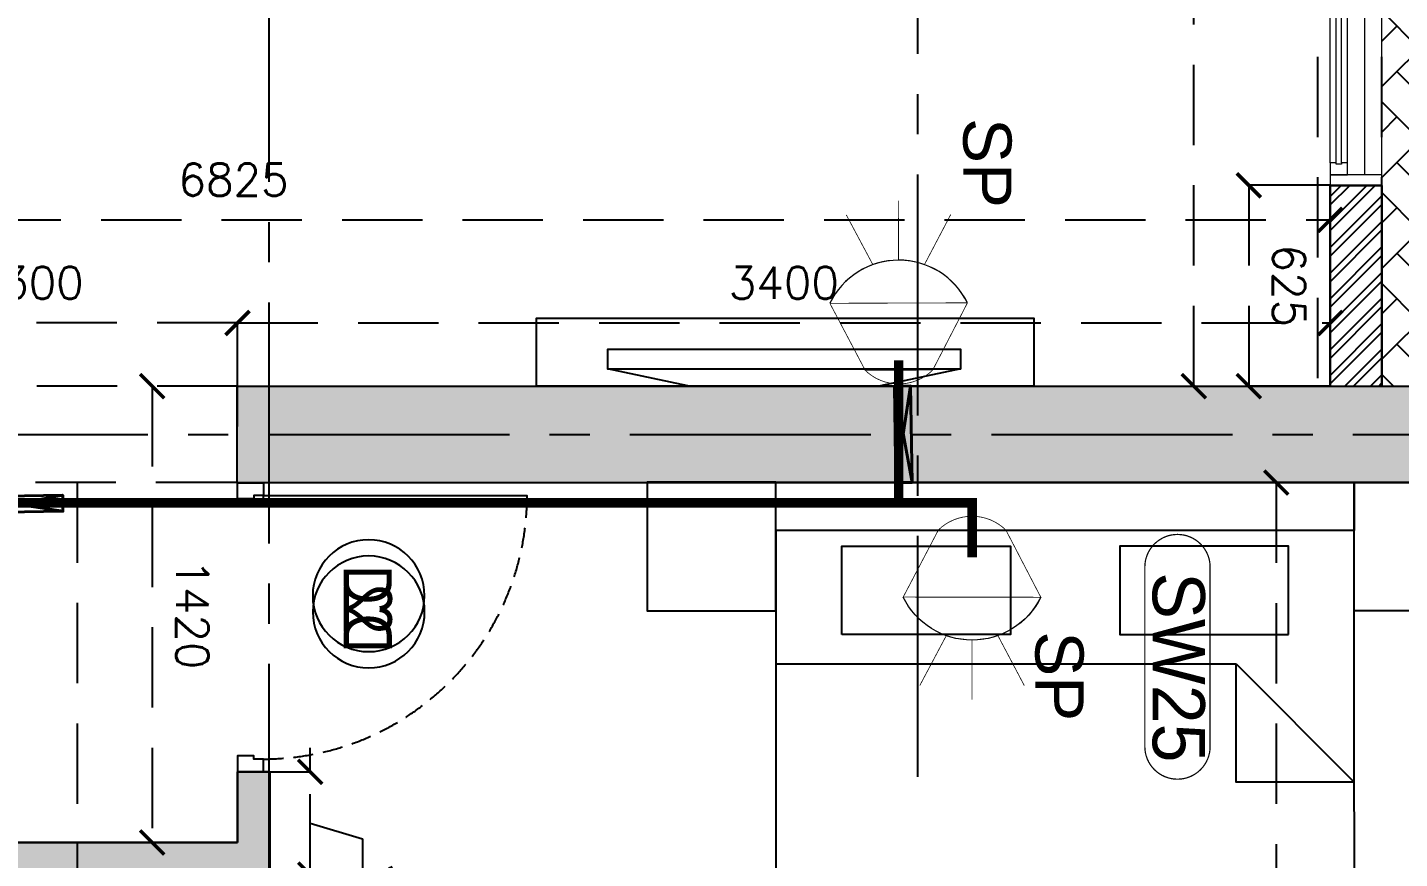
# Model space of a CAD drawing. Header units: millimetres. Extents: x -414464 to 1686, y -90036 to 108605.
# Drawn here: x -107994 to -103724, y -83554 to -80968 of the extents above; entities that cross this region are included whole.
import ezdxf
from ezdxf.enums import TextEntityAlignment as Align

# ---------------------------------------------------------------- set-up
doc = ezdxf.new("R2010")
doc.units = ezdxf.units.MM
doc.header["$LTSCALE"] = 1000
doc.header["$MEASUREMENT"] = 0
for name, pattern in [('$1$AUDIT_D_120904163729-0', [0]), ('$36$HIDDEN', [0.375, 0.25, -0.125]), ('3BHK-A$1$AUDIT_D_120904163729-0', [0]), ('3BHK-A$1$HIDDEN', [0.375, 0.25, -0.125]), ('AUDIT_D_120904163729-0', [0]), ('T8(T9 IS SIMILAR) - DIMENSION & TEXTING$1$( Hidden )', [0.375, 0.25, -0.125]), ('T8(T9 IS SIMILAR) - DIMENSION & TEXTING$1$3BHK-D$0$HIDDEN', [0.375, 0.25, -0.125]), ('T8(T9 IS SIMILAR) - DIMENSION & TEXTING$1$AUDIT_D_120904163729-0', [0]), ('T8(T9 IS SIMILAR) - DIMENSION & TEXTING$1$HIDDEN', [0.375, 0.25, -0.125]), ('T8(T9 IS SIMILAR)$1$$0$HIDDEN', [0.375, 0.25, -0.125]), ('T8_REFUGE COLUMNS$1$CENTER2', [1.125, 0.75, -0.125, 0.125, -0.125])]:
    doc.linetypes.add(name, pattern=pattern)
doc.layers.get('0').update_dxf_attribs({"linetype": 'AUDIT_D_120904163729-0'})
for name, color, linetype in [('$0$A-HATCH -160', 251, '$1$AUDIT_D_120904163729-0'), ('$21$A-DIMENSIONS', 2, '$36$HIDDEN'), ('3BHK-A$1$A-DECK SUNK 125', 8, 'Continuous'), ('3BHK-A$1$A-DOOR-FULL', 2, 'Continuous'), ('3BHK-A$1$a-furniture', 8, 'Continuous'), ('3BHK-A$1$A-HATCH -160', 251, '3BHK-A$1$AUDIT_D_120904163729-0'), ('3BHK-A$1$a-window-no', 125, 'Continuous'), ('a-rcc', 3, 'Continuous'), ('T8(T9 IS SIMILAR) - DIMENSION & TEXTING$1$A-DIMENSIONS', 2, 'T8(T9 IS SIMILAR) - DIMENSION & TEXTING$1$HIDDEN'), ('T8(T9 IS SIMILAR) - DIMENSION & TEXTING$1$A-FIRE FIGHTING', 7, 'T8(T9 IS SIMILAR) - DIMENSION & TEXTING$1$AUDIT_D_120904163729-0'), ('T8(T9 IS SIMILAR) - DIMENSION & TEXTING$1$a-window-no', 125, 'Continuous'), ('T8(T9 IS SIMILAR)$1$$6$a-beam 2', 50, 'Continuous'), ('T8(T9 IS SIMILAR)$1$S-BEAM', 20, 'T8(T9 IS SIMILAR)$1$$0$HIDDEN'), ('T8_REFUGE COLUMNS$1$A-CENTERLINE', 193, 'T8_REFUGE COLUMNS$1$CENTER2'), ('T8_REFUGE COLUMNS$1$A-RCC COLS', 3, 'Continuous'), ('T8_TYPICAL COLUMNS$1$A-RCC COLS', 3, 'Continuous')]:
    doc.layers.add(name, color=color, linetype=linetype)
for name, color, linetype, lineweight in [('3BHK-A$1$A-WALL- 160', 6, 'Continuous', 30), ('3BHK-A$1$Window', 4, 'Continuous', 20), ('T8(T9 IS SIMILAR) - DIMENSION & TEXTING$1$U-IPD-WS-FIRE', 1, 'Continuous', 40), ('T8(T9 IS SIMILAR) - DIMENSION & TEXTING$1$U-IPD-WS-SP', 1, 'Continuous', 5), ('T8(T9 IS SIMILAR) - DIMENSION & TEXTING$1$U-IPD-WS-TEXT', 7, 'Continuous', 0), ('T8(T9 IS SIMILAR)$1$D&W', 8, 'Continuous', 25), ('T8_REFUGE COLUMNS$1$A-COLUMN NO size reduce', 81, 'Continuous', 25)]:
    doc.layers.add(name, color=color, linetype=linetype, lineweight=lineweight)
doc.layers.add('T8(T9 IS SIMILAR) - DIMENSION & TEXTING$1$U-IPD-SP-SLEV-50', color=7, linetype='T8(T9 IS SIMILAR) - DIMENSION & TEXTING$1$3BHK-D$0$HIDDEN', lineweight=40, true_color=0x2f0dd9)
doc.layers.add('T8_REFUGE COLUMNS$1$COL-HATCH', color=7, linetype='Continuous', lineweight=25, true_color=0xa3a3a3)
doc.styles.add('3BHK-A$1$LODHA STANDERD', font='sanss___.ttf')
doc.styles.add('T8(T9 IS SIMILAR) - DIMENSION & TEXTING$1$arial', font='sanss___.ttf')
doc.styles.add('T8(T9 IS SIMILAR) - DIMENSION & TEXTING$1$LODHA STANDERD', font='sanss___.ttf')
doc.styles.add('T8(T9 IS SIMILAR) - DIMENSION & TEXTING$1$Romans 1', font='romans.shx', dxfattribs={"height": 100})
doc.styles.add('T8_REFUGE COLUMNS$1$STANDARD', font='GOTHIC.TTF')
doc.dimstyles.new('T8(T9 IS SIMILAR) - DIMENSION & TEXTING$1$ALPINE S', dxfattribs={"dimscale": 0, "dimtxt": 100, "dimasz": 75, "dimexe": 0, "dimexo": 0, "dimgap": 75, "dimtad": 1, "dimdec": 0, "dimzin": 0, "dimdsep": 46, "dimtxsty": 'T8(T9 IS SIMILAR) - DIMENSION & TEXTING$1$Romans 1', "dimblk": 'T8(T9 IS SIMILAR) - DIMENSION & TEXTING$1$_ArchTick', "dimcen": 0.09, "dimclrd": 256, "dimclre": 256, "dimclrt": 7, "dimadec": 0, "dimazin": 0, "dimtfac": 1, "dimtdec": 0, "dimtofl": 0, "dimtmove": 1, "dimatfit": 0, "dimldrblk": 'T8(T9 IS SIMILAR) - DIMENSION & TEXTING$1$_Open90', "dimfxl": 1, "dimtolj": 1, "dimtzin": 0, "dimarcsym": 0})

# ---------------------------------------------------------------- blocks, each defined once
blk = doc.blocks.new('T8_REFUGE COLUMNS')
at = {"layer": 'T8_REFUGE COLUMNS$1$COL-HATCH', "linetype": 'ByBlock'}
h = blk.add_hatch(color=256, dxfattribs=at)
h.dxf.hatch_style = 1
h.paths.add_polyline_path([(1222612.1, -5714149.9), (1222312.1, -5714149.9), (1222312.1, -5709914.9), (1222612.1, -5709914.9)])
at = {"layer": 'T8_REFUGE COLUMNS$1$A-CENTERLINE'}
for p, q in [((1222462.1, -5720802.9), (1222462.1, -5702690.8)), ((1223527.8, -5712032.4), (1182137.1, -5712032.4)), ((1229551.2, -5714049.9), (1182156.9, -5714049.9))]:
    blk.add_line(p, q, dxfattribs=at)
at = {"layer": 'T8_REFUGE COLUMNS$1$A-COLUMN NO size reduce', "linetype": 'ByBlock', "const_width": 3.9}
blk.add_lwpolyline([(1222874.7, -5711325.6, -1), (1222874.7, -5711122.4), (1223433.2, -5711122.4, -1), (1223433.2, -5711325.6)], format="xyb", close=True, dxfattribs=at)
at = {"layer": 'T8_REFUGE COLUMNS$1$A-RCC COLS', "linetype": 'ByBlock'}
blk.add_lwpolyline([(1222612.1, -5714149.9), (1222312.1, -5714149.9), (1222312.1, -5709914.9), (1222612.1, -5709914.9)], close=True, dxfattribs=at)
at = {"layer": 'T8_REFUGE COLUMNS$1$A-COLUMN NO size reduce', "linetype": 'ByBlock', "insert": (1222890.9, -5711138.7), "char_height": 162.5, "attachment_point": 1, "style": 'T8_REFUGE COLUMNS$1$STANDARD'}
blk.add_mtext_dynamic_manual_height_columns('SW25', width=444.685, gutter_width=500, heights=[0], dxfattribs=at)
blk = doc.blocks.new('T8_TYPICAL COLUMNS')
at = {"layer": 'T8_TYPICAL COLUMNS$1$A-RCC COLS', "linetype": 'ByBlock'}
blk.add_blockref('T8_REFUGE COLUMNS', (0, 0), dxfattribs=at)
blk = doc.blocks.new('*U2756')
for points in [[(0, 0), (0, 820), (30, 820), (30, 0)], [(-40, 0), (0, 0), (0, -30), (10, -30), (10, -80), (-40, -80)], [(860, 0), (820, 0), (820, -30), (810, -30), (810, -80), (860, -80)]]:
    blk.add_lwpolyline(points, close=True)
at = {"color": 0, "linetype": 'ByBlock', "ltscale": 0.25}
blk.add_arc((-1.2, -0.5), 821.2, 0.0347, 87.627, dxfattribs=at)
blk = doc.blocks.new('3BHK-A$1$WINDOW TAG')
at = {"layer": '3BHK-A$1$a-window-no'}
blk.add_circle((0, 0), 174.1, dxfattribs=at)
at = {"layer": '3BHK-A$1$a-window-no', "style": '3BHK-A$1$LODHA STANDERD'}
blk.add_attdef('WINDOW', text='', height=150, dxfattribs=at).set_placement((11.3, 2.8), align=Align.MIDDLE_CENTER)
blk = doc.blocks.new('3BHK-A$1$2400')
at = {"layer": '3BHK-A$1$Window', "color": 1, "lineweight": 13}
for p, q in [((1151176.5, -5692111.9), (1148842.5, -5692111.9)), ((1149607.5, -5692111.9), (1148880, -5692111.9)), ((1149607.5, -5692165.3), (1148880, -5692165.3)), ((1150373.7, -5692165.3), (1149645, -5692165.3)), ((1150411.2, -5692165.3), (1151176.5, -5692165.3)), ((1149607.5, -5692218.6), (1148842.5, -5692218.6)), ((1150373.7, -5692218.6), (1149645, -5692218.6)), ((1151139, -5692218.6), (1150411.2, -5692218.6)), ((1150373.7, -5692271.9), (1148842.5, -5692271.9)), ((1151139, -5692271.9), (1150411.2, -5692271.9))]:
    blk.add_line(p, q, dxfattribs=at)
at = {"layer": '3BHK-A$1$Window', "color": 5, "lineweight": 13}
for p, q in [((1149607.5, -5692142.2), (1148880, -5692142.2)), ((1149607.5, -5692146.7), (1148880, -5692146.7)), ((1150373.7, -5692183.8), (1149645, -5692183.8)), ((1150373.7, -5692200), (1149645, -5692200)), ((1151139, -5692237.2), (1150411.2, -5692237.2)), ((1151139, -5692253.3), (1150411.2, -5692253.3))]:
    blk.add_line(p, q, dxfattribs=at)
at = {"layer": '3BHK-A$1$Window', "color": 4, "lineweight": 13}
for points in [[(1148842.5, -5692111.9), (1148809.5, -5692111.9), (1148809.5, -5692271.9), (1148842.5, -5692271.9)], [(1148880, -5692146.7), (1148880, -5692165.3), (1148842.5, -5692165.3), (1148842.5, -5692111.9), (1148880, -5692111.9), (1148880, -5692142.2), (1148875.5, -5692142.2), (1148875.5, -5692146.7)], [(1149607.5, -5692146.7), (1149607.5, -5692165.3), (1149645, -5692165.3), (1149645, -5692111.9), (1149607.5, -5692111.9), (1149607.5, -5692142.2), (1149612, -5692142.2), (1149612, -5692146.7)], [(1151209.5, -5692111.9), (1151176.5, -5692111.9), (1151176.5, -5692271.9), (1151209.5, -5692271.9)], [(1149645, -5692200), (1149645, -5692218.6), (1149607.5, -5692218.6), (1149607.5, -5692165.3), (1149645, -5692165.3), (1149645, -5692183.8), (1149640.5, -5692183.8), (1149640.5, -5692200)], [(1150373.7, -5692200), (1150373.7, -5692218.6), (1150411.2, -5692218.6), (1150411.2, -5692165.3), (1150373.7, -5692165.3), (1150373.7, -5692183.8), (1150378.2, -5692183.8), (1150378.2, -5692200)], [(1150411.2, -5692253.3), (1150411.2, -5692271.9), (1150373.7, -5692271.9), (1150373.7, -5692218.6), (1150411.2, -5692218.6), (1150411.2, -5692237.2), (1150406.7, -5692237.2), (1150406.7, -5692253.3)], [(1151139, -5692253.3), (1151139, -5692271.9), (1151176.5, -5692271.9), (1151176.5, -5692218.6), (1151139, -5692218.6), (1151139, -5692237.2), (1151143.5, -5692237.2), (1151143.5, -5692253.3)]]:
    blk.add_lwpolyline(points, close=True, dxfattribs=at)
blk = doc.blocks.new('3BHK-A$1$A$C7BF77BFD')
at = {"layer": '3BHK-A$1$a-furniture'}
for p, q in [((-300, 1078.1), (-246.9, 1328.1)), ((-300, 1078.1), (-300, 478.1)), ((-246.9, 228.1), (-300, 478.1))]:
    blk.add_line(p, q, dxfattribs=at)
for points in [[(-300, 1550), (-300, 0), (-90, 0), (-90, 1550)], [(-246.9, 228.1), (-186.9, 228.1), (-186.9, 1328.1), (-246.9, 1328.1)]]:
    blk.add_lwpolyline(points, close=True, dxfattribs=at)
blk = doc.blocks.new('3BHK-A$1$A$C14560F67')
at = {"layer": '3BHK-A$1$a-furniture'}
blk.add_line((0.5652, -0.3989, 0), (0.5652, -1.831, 0), dxfattribs=at)
blk.add_line((0.5652, -0.3989, 0), (0.5652, -1.831, 0), dxfattribs=at)
at = {"layer": '3BHK-A$1$a-furniture', "extrusion": (-5.35108e-08, -9.26804e-08, 1)}
for points in [[(0.4, -0.3989), (0, -0.3989), (0, 0.0011), (0.4, 0.0011)], [(0.4, -0.3989), (0, -0.3989), (0, 0.0011), (0.4, 0.0011)], [(0.15, -0.3989), (0, -0.3989), (0, -2.1989), (0.15, -2.1989)], [(1.9, -2.1989), (0.15, -2.1989), (0.15, -0.3989), (1.9, -0.3989)], [(1.9, -2.1989), (0.15, -2.1989), (0.15, -0.3989), (1.9, -0.3989)], [(0.4738, -0.604), (0.1988, -0.604), (0.1988, -1.129), (0.4738, -1.129)], [(0.4738, -0.604), (0.1988, -0.604), (0.1988, -1.129), (0.4738, -1.129)], [(0.4738, -1.9938), (0.1988, -1.9938), (0.1988, -1.4688), (0.4738, -1.4688)], [(0.4738, -1.9938), (0.1988, -1.9938), (0.1988, -1.4688), (0.4738, -1.4688)], [(0.5652, -1.831), (0.9332, -2.1989), (0.9332, -1.831)], [(0.5652, -1.831), (0.9332, -2.1989), (0.9332, -1.831)]]:
    blk.add_lwpolyline(points, close=True, dxfattribs=at)
at = {"layer": '3BHK-A$1$a-furniture', "extrusion": (-5.35108e-08, 9.26804e-08, 1), "elevation": 0}
blk.add_lwpolyline([(0.4, -2.1989), (0, -2.1989), (0, -2.5989), (0.4, -2.5989)], close=True, dxfattribs=at)
blk = doc.blocks.new('3BHK-A')
at = {"layer": '3BHK-A$1$A-DECK SUNK 125'}
h = blk.add_hatch(dxfattribs=at)
h.set_pattern_fill('AR-HBONE', color=256, scale=25)
h.paths.add_polyline_path([(1193397.4, -5709088.5), (1190792.7, -5709088.7), (1190792.7, -5709388.5), (1190232.7, -5709388.5), (1190232.7, -5710588.5), (1193397.4, -5710588.5)])
h.paths.add_polyline_path([(1193497.4, -5710588.5), (1193497.3, -5710038.5), (1193882.3, -5710038.5), (1193882.3, -5710188.5), (1193682.6, -5710188.5), (1193682.6, -5710588.5)])
at = {"layer": '3BHK-A$1$A-HATCH -160', "linetype": 'ByBlock'}
h = blk.add_hatch(dxfattribs=at)
h.set_pattern_fill('ZIGZAG', color=256, scale=250)
h.set_pattern_definition([(9e-15, (1e-08, 0), (31.25, 31.25), [31.25, -31.25]), (90, (31.25, 0), (-31.25, 31.25), [31.25, -31.25])])
h.paths.add_polyline_path([(1185182.8, -5714749.5), (1186532.7, -5714749.5), (1186532.7, -5714149.5), (1186632.7, -5714149.5), (1186632.7, -5714749.5), (1188712.7, -5714749.5), (1188712.7, -5714049.5), (1189032.5, -5714049.5), (1189032.5, -5714149.5), (1188812.7, -5714149.5), (1188812.7, -5715449.5), (1189032.5, -5715449.5), (1189032.5, -5715549.5), (1188712.7, -5715549.5), (1188712.7, -5714849.5), (1186632.7, -5714849.5), (1186632.7, -5715664.5), (1186532.7, -5715664.5), (1186532.7, -5714849.5), (1185182.8, -5714849.5)])
h.paths.add_polyline_path([(1185182.8, -5713249.5), (1185782.7, -5713249.5), (1185782.7, -5713149.5), (1185182.8, -5713149.5)])
h.paths.add_polyline_path([(1186532.7, -5710699.5), (1186632.7, -5710699.5), (1186632.7, -5713249.5), (1186532.7, -5713249.5)])
h.paths.add_polyline_path([(1186532.7, -5717399.5), (1186632.7, -5717399.5), (1186632.7, -5716414.5), (1186532.7, -5716414.5)])
h.paths.add_polyline_path([(1194902.2, -5715375), (1194082.3, -5715375), (1194082.3, -5715475), (1194902.2, -5715475)])
h.paths.add_polyline_path([(1195782.2, -5715375), (1196682.2, -5715375), (1196682.2, -5715475), (1195782.2, -5715475)])
h.paths.add_polyline_path([(1194132.5, -5714149.9), (1196532.4, -5714149.9), (1196532.4, -5714049.9), (1194132.5, -5714049.9)])
h.paths.add_polyline_path([(1197432.4, -5711800.2), (1197532.4, -5711800.2), (1197532.4, -5714149.9), (1197432.4, -5714149.9)])
h.paths.add_polyline_path([(1198282.4, -5714149.9), (1198958.7, -5714149.9), (1198958.7, -5714049.9), (1198282.4, -5714049.9)])
h.paths.add_polyline_path([(1196871.9, -5720208.6), (1196082.2, -5720209.7), (1196082.3, -5720109.7), (1196082.2, -5720109.7), (1196182.2, -5720109.7), (1196871.9, -5720108.6)])
h.paths.add_polyline_path([(1193397.2, -5709939.9), (1193882.3, -5709939.6), (1193882.3, -5710040.1), (1193397.3, -5710040.1)])
h.paths.add_polyline_path([(1186632.7, -5708554.7), (1187192.3, -5708554.8), (1187192.3, -5708654.7), (1186632.7, -5708654.7)])
h.paths.add_polyline_path([(1194182.3, -5715724), (1194082.3, -5715724), (1194082.3, -5715474), (1194182.3, -5715474)])
h = blk.add_hatch(dxfattribs=at)
h.set_pattern_fill('ANSI32', color=256, scale=150)
h.set_pattern_definition([(45, (-0.65, 1285.594), (-39.77475644, 39.77475644), []), (45, (25.864, 1285.594), (-39.77475644, 39.77475644), [])])
h.paths.add_polyline_path([(1190232.7, -5710589.8), (1190857.5, -5710589.8), (1190857.5, -5710749.8), (1190232.7, -5710749.8)])
at = {"layer": '3BHK-A$1$A-WALL- 160', "linetype": 'ByBlock'}
for p, q in [((1190857.5, -5710588.5, 0), (1190232.7, -5710588.5, 0)), ((1190857.5, -5710588.5, 0), (1190857.5, -5710748.5, 0)), ((1190857.5, -5710748.5, 0), (1190232.7, -5710748.5, 0)), ((1188712.7, -5714048.5, 0), (1189032.5, -5714048.5, 0)), ((1189032.5, -5714148.5, 0), (1189032.5, -5714048.5, 0)), ((1188812.7, -5715448.5, 0), (1188812.7, -5714148.5, 0)), ((1188812.7, -5714148.5, 0), (1189032.5, -5714148.5, 0))]:
    blk.add_line(p, q, dxfattribs=at)
at = {"layer": '3BHK-A$1$A-DOOR-FULL', "linetype": '3BHK-A$1$HIDDEN', "xscale": -1}
blk.add_blockref('*U2756', (1189892.5, -5714068.5, 0), dxfattribs=at)
at = {"layer": '3BHK-A$1$a-furniture', "color": 1, "linetype": 'Continuous', "extrusion": (0, 0, -1), "xscale": -1000, "yscale": 1000, "zscale": -1000, "rotation": 180.0014935398141}
blk.add_blockref('3BHK-A$1$A$C14560F67', (-1189933.7, -5712872.6, -0.1), dxfattribs=at)
at = {"layer": '3BHK-A$1$a-furniture', "extrusion": (0.000159308, 0.000512151, -1), "zscale": -1.000000000000031, "rotation": 180.001496266651}
blk.add_blockref('3BHK-A$1$A$C7BF77BFD', (-1190533.8, -5711669, -2735.5), dxfattribs=at)
at = {"layer": '3BHK-A$1$A-WALL- 160', "linetype": 'ByBlock', "xscale": -1}
blk.add_blockref('3BHK-A$1$2400', (2342066.9, -18476.6, 0), dxfattribs=at)
at = {"layer": '3BHK-A$1$a-window-no'}
ref = blk.add_blockref('3BHK-A$1$WINDOW TAG', (1189530.3, -5713740.7, 0), dxfattribs=dict(at, rotation=180))
ref.add_attrib('WINDOW', 'D2', dxfattribs={"height": 150, "style": '3BHK-A$1$LODHA STANDERD', "width": 0.8}).set_placement((1189510.4, -5713743.5, 0), align=Align.MIDDLE_CENTER)
blk = doc.blocks.new('T8(T9 IS SIMILAR) - DIMENSION & TEXTING$1$WINDOW TAG')
at = {"layer": 'T8(T9 IS SIMILAR) - DIMENSION & TEXTING$1$a-window-no'}
blk.add_circle((0, 0), 174.1, dxfattribs=at)
at = {"layer": 'T8(T9 IS SIMILAR) - DIMENSION & TEXTING$1$a-window-no', "style": 'T8(T9 IS SIMILAR) - DIMENSION & TEXTING$1$LODHA STANDERD'}
blk.add_attdef('WINDOW', text='', height=150, dxfattribs=at).set_placement((11.3, 2.8), align=Align.MIDDLE_CENTER)
blk = doc.blocks.new('T8(T9 IS SIMILAR) - DIMENSION & TEXTING$1$_ArchTick')
at = {"color": 0, "linetype": 'ByBlock', "const_width": 0.15}
blk.add_lwpolyline([(-0.5, -0.5), (0.5, 0.5)], dxfattribs=at)
blk = doc.blocks.new('*D1471')
at = {"layer": 'T8(T9 IS SIMILAR) - DIMENSION & TEXTING$1$A-DIMENSIONS', "linetype": 'T8(T9 IS SIMILAR) - DIMENSION & TEXTING$1$HIDDEN', "lineweight": -2, "transparency": 16777216}
for p, q in [((1222022.4, -5710748.9), (1221794, -5710748.9)), ((1221999.3, -5717573.6), (1221794, -5717573.6))]:
    blk.add_line(p, q, dxfattribs=at)
at = {"layer": 'T8(T9 IS SIMILAR) - DIMENSION & TEXTING$1$A-DIMENSIONS', "lineweight": -2, "transparency": 16777216}
blk.add_line((1221794, -5717573.6), (1221794, -5710748.9), dxfattribs=at)
at = {"layer": 'T8(T9 IS SIMILAR) - DIMENSION & TEXTING$1$A-DIMENSIONS', "linetype": 'ByBlock', "lineweight": -2, "transparency": 16777216, "xscale": 75, "yscale": 75, "zscale": 75}
for p, rotation in [((1221794, -5710748.9), 90), ((1221794, -5717573.6), 270)]:
    blk.add_blockref('T8(T9 IS SIMILAR) - DIMENSION & TEXTING$1$_ArchTick', p, dxfattribs=dict(at, rotation=rotation))
at = {"layer": 'T8(T9 IS SIMILAR) - DIMENSION & TEXTING$1$A-DIMENSIONS', "color": 7, "linetype": 'ByBlock', "transparency": 16777216, "insert": (1221669, -5714161.3), "char_height": 100, "attachment_point": 5, "rotation": 90, "style": 'T8(T9 IS SIMILAR) - DIMENSION & TEXTING$1$Romans 1'}
blk.add_mtext('\\A1;6825', dxfattribs=at)
blk = doc.blocks.new('T8(T9 IS SIMILAR) - DIMENSION & TEXTING$1$_Open90')
at = {"color": 0, "linetype": 'ByBlock', "lineweight": -2}
for p, q in [((0, 0), (-1, 0)), ((-0.5, 0.5), (0, 0)), ((0, 0), (-0.5, -0.5))]:
    blk.add_line(p, q, dxfattribs=at)
blk = doc.blocks.new('*D1472')
at = {"layer": 'T8(T9 IS SIMILAR) - DIMENSION & TEXTING$1$A-DIMENSIONS', "linetype": 'T8(T9 IS SIMILAR) - DIMENSION & TEXTING$1$HIDDEN', "lineweight": -2, "transparency": 16777216}
for p, q in [((1218661.9, -5711204.3), (1218661.9, -5711173.4)), ((1222311.7, -5711204.3), (1222311.7, -5711173.4))]:
    blk.add_line(p, q, dxfattribs=at)
at = {"layer": 'T8(T9 IS SIMILAR) - DIMENSION & TEXTING$1$A-DIMENSIONS', "lineweight": -2, "transparency": 16777216}
blk.add_line((1222311.7, -5711173.4), (1218661.9, -5711173.4), dxfattribs=at)
at = {"layer": 'T8(T9 IS SIMILAR) - DIMENSION & TEXTING$1$A-DIMENSIONS', "linetype": 'ByBlock', "lineweight": -2, "transparency": 16777216, "xscale": 75, "yscale": 75, "zscale": 75, "rotation": 180}
blk.add_blockref('T8(T9 IS SIMILAR) - DIMENSION & TEXTING$1$_ArchTick', (1218661.9, -5711173.4), dxfattribs=at)
at = {"layer": 'T8(T9 IS SIMILAR) - DIMENSION & TEXTING$1$A-DIMENSIONS', "linetype": 'ByBlock', "lineweight": -2, "transparency": 16777216, "xscale": 75, "yscale": 75, "zscale": 75}
blk.add_blockref('T8(T9 IS SIMILAR) - DIMENSION & TEXTING$1$_ArchTick', (1222311.7, -5711173.4), dxfattribs=at)
at = {"layer": 'T8(T9 IS SIMILAR) - DIMENSION & TEXTING$1$A-DIMENSIONS', "color": 7, "linetype": 'ByBlock', "transparency": 16777216, "insert": (1220486.8, -5711048.4), "char_height": 100, "attachment_point": 5, "style": 'T8(T9 IS SIMILAR) - DIMENSION & TEXTING$1$Romans 1'}
blk.add_mtext('\\A1;3650', dxfattribs=at)
blk = doc.blocks.new('*D1474')
at = {"layer": 'T8(T9 IS SIMILAR) - DIMENSION & TEXTING$1$A-DIMENSIONS', "linetype": 'T8(T9 IS SIMILAR) - DIMENSION & TEXTING$1$HIDDEN', "lineweight": -2, "transparency": 16777216}
for p, q in [((1221686.7, -5710748.9), (1221686.7, -5711001.9)), ((1222311.9, -5710748.9), (1222311.9, -5711001.9))]:
    blk.add_line(p, q, dxfattribs=at)
at = {"layer": 'T8(T9 IS SIMILAR) - DIMENSION & TEXTING$1$A-DIMENSIONS', "lineweight": -2, "transparency": 16777216}
blk.add_line((1221686.7, -5711001.9), (1222311.9, -5711001.9), dxfattribs=at)
at = {"layer": 'T8(T9 IS SIMILAR) - DIMENSION & TEXTING$1$A-DIMENSIONS', "linetype": 'ByBlock', "lineweight": -2, "transparency": 16777216, "xscale": 75, "yscale": 75, "zscale": 75, "rotation": 180}
blk.add_blockref('T8(T9 IS SIMILAR) - DIMENSION & TEXTING$1$_ArchTick', (1221686.7, -5711001.9), dxfattribs=at)
at = {"layer": 'T8(T9 IS SIMILAR) - DIMENSION & TEXTING$1$A-DIMENSIONS', "linetype": 'ByBlock', "lineweight": -2, "transparency": 16777216, "xscale": 75, "yscale": 75, "zscale": 75}
blk.add_blockref('T8(T9 IS SIMILAR) - DIMENSION & TEXTING$1$_ArchTick', (1222311.9, -5711001.9), dxfattribs=at)
at = {"layer": 'T8(T9 IS SIMILAR) - DIMENSION & TEXTING$1$A-DIMENSIONS', "color": 7, "linetype": 'ByBlock', "transparency": 16777216, "insert": (1221999.3, -5710876.9), "char_height": 100, "attachment_point": 5, "style": 'T8(T9 IS SIMILAR) - DIMENSION & TEXTING$1$Romans 1'}
blk.add_mtext('\\A1;625', dxfattribs=at)
blk = doc.blocks.new('*D1436')
at = {"layer": 'T8(T9 IS SIMILAR) - DIMENSION & TEXTING$1$A-DIMENSIONS', "linetype": 'T8(T9 IS SIMILAR) - DIMENSION & TEXTING$1$HIDDEN', "lineweight": -2, "transparency": 16777216}
for p, q in [((1222611.8, -5710567), (1222611.8, -5710916.6)), ((1225911.9, -5710567), (1225911.9, -5710916.6))]:
    blk.add_line(p, q, dxfattribs=at)
at = {"layer": 'T8(T9 IS SIMILAR) - DIMENSION & TEXTING$1$A-DIMENSIONS', "lineweight": -2, "transparency": 16777216}
blk.add_line((1222611.8, -5710916.6), (1225911.9, -5710916.6), dxfattribs=at)
at = {"layer": 'T8(T9 IS SIMILAR) - DIMENSION & TEXTING$1$A-DIMENSIONS', "linetype": 'ByBlock', "lineweight": -2, "transparency": 16777216, "xscale": 75, "yscale": 75, "zscale": 75, "rotation": 180}
blk.add_blockref('T8(T9 IS SIMILAR) - DIMENSION & TEXTING$1$_ArchTick', (1222611.8, -5710916.6), dxfattribs=at)
at = {"layer": 'T8(T9 IS SIMILAR) - DIMENSION & TEXTING$1$A-DIMENSIONS', "linetype": 'ByBlock', "lineweight": -2, "transparency": 16777216, "xscale": 75, "yscale": 75, "zscale": 75}
blk.add_blockref('T8(T9 IS SIMILAR) - DIMENSION & TEXTING$1$_ArchTick', (1225911.9, -5710916.6), dxfattribs=at)
at = {"layer": 'T8(T9 IS SIMILAR) - DIMENSION & TEXTING$1$A-DIMENSIONS', "color": 7, "linetype": 'ByBlock', "transparency": 16777216, "insert": (1224261.8, -5710791.6), "char_height": 100, "attachment_point": 5, "style": 'T8(T9 IS SIMILAR) - DIMENSION & TEXTING$1$Romans 1'}
blk.add_mtext('\\A1;3300', dxfattribs=at)
blk = doc.blocks.new('*D1438')
at = {"layer": 'T8(T9 IS SIMILAR) - DIMENSION & TEXTING$1$A-DIMENSIONS', "lineweight": -2, "transparency": 16777216}
for p, q in [((1223671.9, -5713922.8), (1223720.7, -5713760.3)), ((1223720.7, -5713760.3), (1224127.8, -5713760.3)), ((1223512.1, -5713922.8), (1223437.1, -5713922.8)), ((1223831.7, -5713922.8), (1223512.1, -5713922.8)), ((1223831.7, -5713922.8), (1223906.7, -5713922.8))]:
    blk.add_line(p, q, dxfattribs=at)
at = {"layer": 'T8(T9 IS SIMILAR) - DIMENSION & TEXTING$1$A-DIMENSIONS', "linetype": 'T8(T9 IS SIMILAR) - DIMENSION & TEXTING$1$HIDDEN', "lineweight": -2, "transparency": 16777216}
for p, q in [((1223512.1, -5714048.5), (1223512.1, -5713922.8)), ((1223831.7, -5714048.7), (1223831.7, -5713922.8))]:
    blk.add_line(p, q, dxfattribs=at)
at = {"layer": 'T8(T9 IS SIMILAR) - DIMENSION & TEXTING$1$A-DIMENSIONS', "linetype": 'ByBlock', "lineweight": -2, "transparency": 16777216, "xscale": 75, "yscale": 75, "zscale": 75}
blk.add_blockref('T8(T9 IS SIMILAR) - DIMENSION & TEXTING$1$_ArchTick', (1223512.1, -5713922.8), dxfattribs=at)
at = {"layer": 'T8(T9 IS SIMILAR) - DIMENSION & TEXTING$1$A-DIMENSIONS', "linetype": 'ByBlock', "lineweight": -2, "transparency": 16777216, "xscale": 75, "yscale": 75, "zscale": 75, "rotation": 180}
blk.add_blockref('T8(T9 IS SIMILAR) - DIMENSION & TEXTING$1$_ArchTick', (1223831.7, -5713922.8), dxfattribs=at)
at = {"layer": 'T8(T9 IS SIMILAR) - DIMENSION & TEXTING$1$A-DIMENSIONS', "color": 7, "linetype": 'ByBlock', "transparency": 16777216, "insert": (1223924.3, -5713635.3), "char_height": 100, "attachment_point": 5, "style": 'T8(T9 IS SIMILAR) - DIMENSION & TEXTING$1$Romans 1'}
blk.add_mtext('\\A1;320', dxfattribs=at)
blk = doc.blocks.new('*D1462')
at = {"layer": 'T8(T9 IS SIMILAR) - DIMENSION & TEXTING$1$A-DIMENSIONS', "linetype": 'T8(T9 IS SIMILAR) - DIMENSION & TEXTING$1$HIDDEN', "lineweight": -2, "transparency": 16777216}
for p, q in [((1222311.9, -5714147.7), (1222311.9, -5714414.5)), ((1223731.7, -5714148.7), (1223731.7, -5714414.5))]:
    blk.add_line(p, q, dxfattribs=at)
at = {"layer": 'T8(T9 IS SIMILAR) - DIMENSION & TEXTING$1$A-DIMENSIONS', "lineweight": -2, "transparency": 16777216}
blk.add_line((1222311.9, -5714414.5), (1223731.7, -5714414.5), dxfattribs=at)
at = {"layer": 'T8(T9 IS SIMILAR) - DIMENSION & TEXTING$1$A-DIMENSIONS', "linetype": 'ByBlock', "lineweight": -2, "transparency": 16777216, "xscale": 75, "yscale": 75, "zscale": 75, "rotation": 180}
blk.add_blockref('T8(T9 IS SIMILAR) - DIMENSION & TEXTING$1$_ArchTick', (1222311.9, -5714414.5), dxfattribs=at)
at = {"layer": 'T8(T9 IS SIMILAR) - DIMENSION & TEXTING$1$A-DIMENSIONS', "linetype": 'ByBlock', "lineweight": -2, "transparency": 16777216, "xscale": 75, "yscale": 75, "zscale": 75}
blk.add_blockref('T8(T9 IS SIMILAR) - DIMENSION & TEXTING$1$_ArchTick', (1223731.7, -5714414.5), dxfattribs=at)
at = {"layer": 'T8(T9 IS SIMILAR) - DIMENSION & TEXTING$1$A-DIMENSIONS', "color": 7, "linetype": 'ByBlock', "transparency": 16777216, "insert": (1223021.8, -5714289.5), "char_height": 100, "attachment_point": 5, "style": 'T8(T9 IS SIMILAR) - DIMENSION & TEXTING$1$Romans 1'}
blk.add_mtext('\\A1;1420', dxfattribs=at)
blk = doc.blocks.new('*D1463')
at = {"layer": 'T8(T9 IS SIMILAR) - DIMENSION & TEXTING$1$A-DIMENSIONS', "linetype": 'T8(T9 IS SIMILAR) - DIMENSION & TEXTING$1$HIDDEN', "lineweight": -2, "transparency": 16777216}
for p, q in [((1222436.9, -5714148.9), (1222115.1, -5714148.9)), ((1222436.9, -5715448.7), (1222115.1, -5715448.7))]:
    blk.add_line(p, q, dxfattribs=at)
at = {"layer": 'T8(T9 IS SIMILAR) - DIMENSION & TEXTING$1$A-DIMENSIONS', "lineweight": -2, "transparency": 16777216}
blk.add_line((1222115.1, -5714148.9), (1222115.1, -5715448.7), dxfattribs=at)
at = {"layer": 'T8(T9 IS SIMILAR) - DIMENSION & TEXTING$1$A-DIMENSIONS', "linetype": 'ByBlock', "lineweight": -2, "transparency": 16777216, "xscale": 75, "yscale": 75, "zscale": 75}
for p, rotation in [((1222115.1, -5714148.9), 90), ((1222115.1, -5715448.7), 270)]:
    blk.add_blockref('T8(T9 IS SIMILAR) - DIMENSION & TEXTING$1$_ArchTick', p, dxfattribs=dict(at, rotation=rotation))
at = {"layer": 'T8(T9 IS SIMILAR) - DIMENSION & TEXTING$1$A-DIMENSIONS', "color": 7, "linetype": 'ByBlock', "transparency": 16777216, "insert": (1221990.1, -5714798.8), "char_height": 100, "attachment_point": 5, "rotation": 90, "style": 'T8(T9 IS SIMILAR) - DIMENSION & TEXTING$1$Romans 1'}
blk.add_mtext('\\A1;1300', dxfattribs=at)
blk = doc.blocks.new('T8(T9 IS SIMILAR) - DIMENSION & TEXTING$1$SIDE SPRINKLER')
at = {"layer": 'T8(T9 IS SIMILAR) - DIMENSION & TEXTING$1$U-IPD-WS-SP', "const_width": 3, "elevation": 0}
for points in [[(-6847.2, -87791.6), (-7102.7, -87925.5)], [(-6700.4, -87955.9), (-6510.2, -87854.9)], [(-6683.5, -88053.8), (-6456.1, -88053.8)], [(-6847.2, -88315.9), (-7102.7, -88183.1)], [(-6700.2, -88152.7), (-6509.9, -88253.3)]]:
    blk.add_lwpolyline(points, dxfattribs=at)
for points in [[(-6847.2, -87791.6, 0.000405), (-6846.7, -88316.2, 0.623274), (-6846.7, -87792.3, 0.617961)], [(-7102.7, -87925.2, 0.001274), (-7102.7, -88183.1, -0.409371), (-7102.7, -87925.2, -0.617961)]]:
    blk.add_lwpolyline(points, format="xyb", dxfattribs=at)
at = {"layer": 'T8(T9 IS SIMILAR) - DIMENSION & TEXTING$1$U-IPD-WS-SP'}
for centre, start, end in [((-6975.2, -88053.8), 296.0387, 63.9613), ((-6975.2, -88053.8), 0, 63.9613), ((-6975.2, -88054.2), 296.1316, 0.0929)]:
    blk.add_arc(centre, 291.8, start, end, dxfattribs=at)
blk = doc.blocks.new('T8(T9 IS SIMILAR) - DIMENSION & TEXTING$1$A$C7A147FD6')
at = {"layer": 'T8(T9 IS SIMILAR) - DIMENSION & TEXTING$1$U-IPD-SP-SLEV-50', "linetype": 'ByBlock'}
for points, elevation in [([(15159.5, 3274), (14859.5, 3269.4), (14858.8, 3319.4), (15158.7, 3324), (15159.5, 3274), (14858.8, 3319.4), (15158.7, 3324), (14859.5, 3269.4)], -0.5), ([(15203.4, 381.3), (15198.7, 681.2), (15248.7, 682), (15253.4, 382), (15203.4, 381.3), (15248.7, 682), (15253.4, 382), (15198.7, 681.2)], 0)]:
    blk.add_lwpolyline(points, dxfattribs=dict(at, elevation=elevation))
at = {"layer": 'T8(T9 IS SIMILAR) - DIMENSION & TEXTING$1$U-IPD-WS-FIRE', "color": 241, "linetype": 'T8(T9 IS SIMILAR) - DIMENSION & TEXTING$1$( Hidden )', "ltscale": 2, "const_width": 30, "elevation": -0.6}
for points in [[(15392.2, 3510.8), (15222.1, 3510.8), (15222.1, -1346.4), (14768.2, -1346.4), (14768.2, -2147.3), (11278, -2147.3), (11278, -1175.2), (10838.4, -1175.2), (10838.4, -353), (9573.9, -353), (9573.9, 86.8), (9573.9, 1112.5), (-6794.4, 1112.5)], [(14779.1, 3282.4), (15230.9, 3282.4)]]:
    blk.add_lwpolyline(points, dxfattribs=at)
at = {"layer": 'T8(T9 IS SIMILAR) - DIMENSION & TEXTING$1$U-IPD-WS-FIRE'}
for p, xscale, yscale, zscale, rotation in [((21101.4, -68361.3, -0.6), -0.8162240268536692, 0.8162240268536692, 0.8162240268536692, 179.9973893578731), ((9192, -68603, -0.6), 0.8162240268536691, 0.8162240268536691, 0.8162240268536691, 180.1434235948689)]:
    blk.add_blockref('T8(T9 IS SIMILAR) - DIMENSION & TEXTING$1$SIDE SPRINKLER', p, dxfattribs=dict(at, xscale=xscale, yscale=yscale, zscale=zscale, rotation=rotation))
at = {"layer": 'T8(T9 IS SIMILAR) - DIMENSION & TEXTING$1$U-IPD-WS-TEXT', "char_height": 150, "attachment_point": 3, "rotation": 359.9975, "style": 'T8(T9 IS SIMILAR) - DIMENSION & TEXTING$1$arial'}
for insert in [(15901.9, 3857.8, -1.3), (14304.7, 3633.5, -1.3)]:
    blk.add_mtext_dynamic_manual_height_columns('SP', width=0.382, gutter_width=0.75, heights=[0], dxfattribs=dict(at, insert=insert))
blk = doc.blocks.new('*D1288')
at = {"layer": 'T8(T9 IS SIMILAR) - DIMENSION & TEXTING$1$A-DIMENSIONS', "linetype": 'T8(T9 IS SIMILAR) - DIMENSION & TEXTING$1$HIDDEN', "lineweight": -2, "transparency": 16777216}
for p, q in [((1222311.9, -5710748.5), (1222115.1, -5710748.5)), ((1222312.1, -5714148.9), (1222115.1, -5714148.9))]:
    blk.add_line(p, q, dxfattribs=at)
at = {"layer": 'T8(T9 IS SIMILAR) - DIMENSION & TEXTING$1$A-DIMENSIONS', "lineweight": -2, "transparency": 16777216}
blk.add_line((1222115.1, -5714148.9), (1222115.1, -5710748.5), dxfattribs=at)
at = {"layer": 'T8(T9 IS SIMILAR) - DIMENSION & TEXTING$1$A-DIMENSIONS', "linetype": 'ByBlock', "lineweight": -2, "transparency": 16777216, "xscale": 75, "yscale": 75, "zscale": 75}
for p, rotation in [((1222115.1, -5710748.5), 90), ((1222115.1, -5714148.9), 270)]:
    blk.add_blockref('T8(T9 IS SIMILAR) - DIMENSION & TEXTING$1$_ArchTick', p, dxfattribs=dict(at, rotation=rotation))
at = {"layer": 'T8(T9 IS SIMILAR) - DIMENSION & TEXTING$1$A-DIMENSIONS', "color": 7, "linetype": 'ByBlock', "transparency": 16777216, "insert": (1221990.1, -5712448.7), "char_height": 100, "attachment_point": 5, "rotation": 90, "style": 'T8(T9 IS SIMILAR) - DIMENSION & TEXTING$1$Romans 1'}
blk.add_mtext('\\A1;3400', dxfattribs=at)
blk = doc.blocks.new('T8(T9 IS SIMILAR) - DIMENSION & TEXTING')
at = {"layer": 'T8(T9 IS SIMILAR) - DIMENSION & TEXTING$1$A-FIRE FIGHTING', "linetype": 'ByBlock'}
blk.add_blockref('T8(T9 IS SIMILAR) - DIMENSION & TEXTING$1$A$C7A147FD6', (1207452.3, -5715374), dxfattribs=at)
at = {"layer": 'T8(T9 IS SIMILAR) - DIMENSION & TEXTING$1$a-window-no'}
ref = blk.add_blockref('T8(T9 IS SIMILAR) - DIMENSION & TEXTING$1$WINDOW TAG', (1222963.8, -5713740.9, 0.5), dxfattribs=dict(at, xscale=-1, rotation=180))
ref.add_attrib('WINDOW', 'D2', dxfattribs={"height": 150, "style": 'T8(T9 IS SIMILAR) - DIMENSION & TEXTING$1$LODHA STANDERD', "width": 0.8}).set_placement((1222976.5, -5713743.7, 0.5), align=Align.MIDDLE_CENTER)
at = {"layer": 'T8(T9 IS SIMILAR) - DIMENSION & TEXTING$1$A-DIMENSIONS', "linetype": 'ByBlock'}
for base, p1, p2, picture, middle in [((1225911.9, -5710916.6, 0.5), (1222611.8, -5710567, 0), (1225911.9, -5710567, 0.5), '*D1436', (1224261.8, -5710791.6, 0.5)), ((1222311.9, -5711001.9, 0.5), (1221686.7, -5710748.9, 0.5), (1222311.9, -5710748.9, 0.9), '*D1474', (1221999.3, -5710876.9, 0.5)), ((1218661.9, -5711173.4, 0.5), (1222311.7, -5711204.3, 0.9), (1218661.9, -5711204.3, 0.9), '*D1472', (1220486.8, -5711048.4, 0.5)), ((1223512.1, -5713922.8, 0.5), (1223831.7, -5714048.7, 0.5), (1223512.1, -5714048.5, 0.5), '*D1438', (1223795.7, -5713635.3, 0.5)), ((1223731.7, -5714414.5, 0.5), (1222311.9, -5714147.7, 0.9), (1223731.7, -5714148.7, 0.5), '*D1462', (1223021.8, -5714289.5, 0.5))]:
    dim = blk.add_linear_dim(base=base, p1=p1, p2=p2, dimstyle='T8(T9 IS SIMILAR) - DIMENSION & TEXTING$1$ALPINE S', override={"dimscale": 1, "dimfxl": 5, "dimarcsym": 1}, dxfattribs=at)
    dim.commit()
    dim.dimension.update_dxf_attribs({"geometry": picture, "text_midpoint": middle})
for base, p1, p2, picture, middle in [((1221794, -5710748.9, 0.5), (1221999.3, -5717573.6, 0.5), (1222022.4, -5710748.9, 0.5), '*D1471', (1221669, -5714161.3, 0.5)), ((1222115.1, -5710748.5), (1222312.1, -5714148.9), (1222311.9, -5710748.5, 0.5), '*D1288', (1221990.1, -5712448.7)), ((1222115.1, -5715448.7, 0.5), (1222436.9, -5714148.9), (1222436.9, -5715448.7, 0.5), '*D1463', (1221990.1, -5714798.8, 0.5))]:
    dim = blk.add_linear_dim(base=base, p1=p1, p2=p2, angle=90, dimstyle='T8(T9 IS SIMILAR) - DIMENSION & TEXTING$1$ALPINE S', override={"dimscale": 1, "dimfxl": 5, "dimarcsym": 1}, dxfattribs=at)
    dim.commit()
    dim.dimension.update_dxf_attribs({"geometry": picture, "text_midpoint": middle})
blk = doc.blocks.new('T8(T9 IS SIMILAR)')
at = {"layer": 'T8(T9 IS SIMILAR)$1$D&W', "linetype": 'ByBlock'}
blk.add_blockref('T8_TYPICAL COLUMNS', (0, 0), dxfattribs=at)
at = {"layer": 'T8(T9 IS SIMILAR)$1$D&W', "linetype": 'ByBlock', "xscale": -1}
blk.add_blockref('3BHK-A', (2412544.6, 0, 0.5), dxfattribs=at)
at = {"layer": 'T8(T9 IS SIMILAR)$1$$6$a-beam 2', "linetype": 'ByBlock'}
blk.add_blockref('T8(T9 IS SIMILAR) - DIMENSION & TEXTING', (0, 0), dxfattribs=at)
at = {"layer": 'T8(T9 IS SIMILAR)$1$S-BEAM'}
for p, q in [((1218661.5, -5710588.8, -0.5), (1222311.3, -5710588.8, -0.5)), ((1218661.5, -5710788.8, -0.5), (1222311.3, -5710788.8, -0.5)), ((1222311.3, -5714148.5, -0.5), (1222311.3, -5715448.5, -0.5)), ((1222611.4, -5714152.8, -0.5), (1222611.4, -5715452.7, -0.5)), ((1227361.3, -5714646.5, -0.5), (1222611.4, -5714646.5, -0.5))]:
    blk.add_line(p, q, dxfattribs=at)
blk = doc.blocks.new('A$C48506478')
at = {"layer": '$21$A-DIMENSIONS', "linetype": 'ByBlock'}
blk.add_blockref('T8(T9 IS SIMILAR)', (-1195542.6, 5727884.6), dxfattribs=at)
at = {"layer": '$0$A-HATCH -160', "linetype": 'ByBlock'}
blk.add_blockref('T8(T9 IS SIMILAR) - DIMENSION & TEXTING', (-1195542.6, 5727884.6), dxfattribs=at)

msp = doc.modelspace()

# ---------------------------------------------------------------- block references
at = {"layer": 'a-rcc', "linetype": 'ByBlock', "rotation": 270}
msp.add_blockref('A$C48506478', (-121076, -55315.3, 0), dxfattribs=at)

doc.saveas('drawing.dxf')
